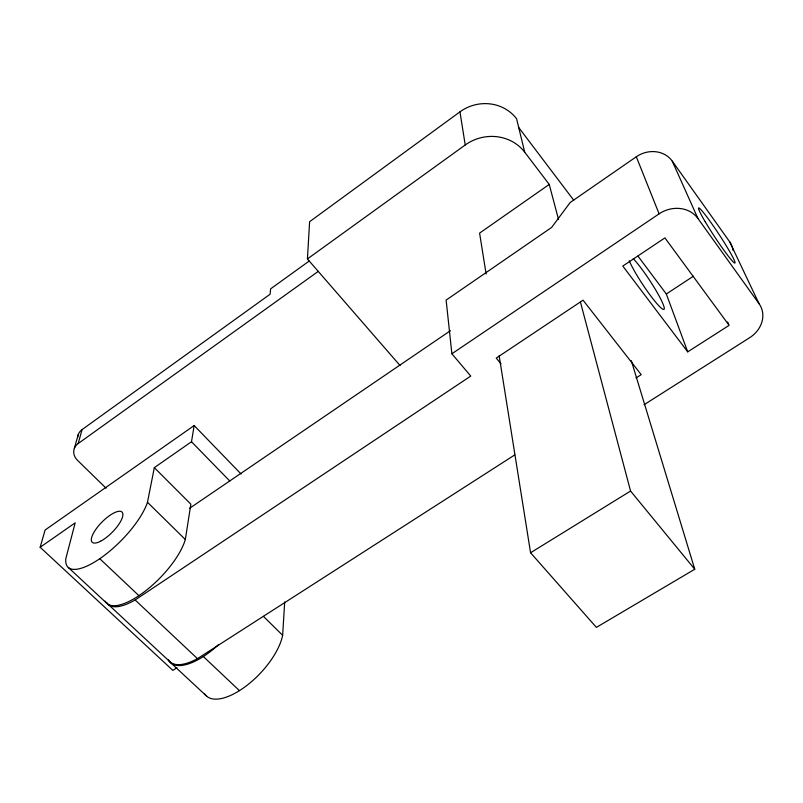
<?xml version="1.0" encoding="UTF-8"?>
<svg xmlns="http://www.w3.org/2000/svg" width="803" height="803" viewBox="0 0 803 803"><rect width="100%" height="100%" fill="white"/><g stroke="black" fill="none" stroke-linecap="round" stroke-linejoin="round"><path stroke-width="1.2" d="M400.004 365.485L307.419 258.927L309.617 221.698L459.958 111.848A40.501 38.142 -19.4 0 1 516.61 118.804L524.71 152.189L549.232 184.429L558.557 219.57M204.484 693.531A53.028 23.488 -46.4 0 0 245.618 686.404A53.028 23.488 -46.4 0 0 282.646 635.303L284.694 601.989M105.223 601.176A55.126 20.376 -45.6 0 0 145.213 591.138A55.126 20.376 -45.6 0 0 185.332 539.516L190.853 504.184L154.327 467.647L191.495 441.74L194.165 425.55L241.071 474.001M177.001 667.684L172.836 670.375L40.15 547.265L75.191 522.833L65.846 558.567A55.949 19.091 -45.3 0 0 100.164 558.436A55.949 19.091 -45.3 0 0 147.481 502.266L154.327 467.647M106.076 488.174L77.52 460.35A14.233 11.814 13.7 0 1 78.172 443.547L82.077 429.595L270.079 294.239L270.621 288.859L309.165 261.065M74.308 448.516L78.252 434.523M40.15 547.265L45.109 530.01L194.165 425.55M307.419 258.927L465.228 144.982A42.489 39.588 -17.2 0 1 524.71 152.189M78.172 443.547L318.389 271.294M549.232 184.429L479.592 233.111L486.116 273.994M644.076 404.712L749.55 337.772A27.804 23.578 -23.5 0 0 759.066 303.725L729.686 241.813L672.262 161.132A26.479 23.729 -28.4 0 0 636.317 156.766L570.17 202.507L551.631 227.43L446.127 300.101L451.888 353.772L470.749 376.075L135.125 599.971A55.126 20.426 -45.6 0 1 106.769 602.601M189.598 508.299L450.463 330.675M451.888 353.772L659.102 213.849A28.587 25.144 -25.5 0 1 697.917 218.456L759.066 303.725M687.719 351.855L622.797 266.064L664.914 237.889L729.114 325.356L687.719 351.855L666.319 293.988L693.39 276.222M168.279 659.825A53.821 22.384 -46.1 0 0 197.448 658.651L514.693 454.96M635.986 378.002L641.206 374.66L583.048 300.181L496.254 358.098L501.002 363.819M631.319 360.657L694.756 569.247L596.388 627.384L530.572 552.755L630.566 491.045L580.418 301.988M108.726 604.84L170.447 662.254M68.335 567.51L107.05 603.525M170.858 662.876L206.662 696.171M135.125 599.971L197.448 658.651M99.773 558.707L138.909 595.675M203.33 656.533L239.445 690.64M147.481 502.266L185.332 539.516M263.414 616.373L282.646 635.303M191.495 441.74L229.829 481.057M630.566 491.045L694.756 569.247M518.728 127.516L573.754 200.258M637.923 256.057L666.319 293.988M672.262 161.132L697.917 218.456M727.659 321.953L728.632 324.221M636.317 156.766L659.102 213.849M499.155 355.759L530.572 552.755M459.958 111.848L465.228 144.982M77.66 437.525A14.032 11.714 13.9 0 1 82.077 429.595M218.747 644.478A53.781 22.404 -46.1 0 1 168.801 660.337M729.686 241.813A25.796 22.374 -25.6 0 1 733.129 250.506M633.256 258.676A32.481 4.045 56.6 0 1 660.588 298.766A32.481 4.045 56.6 0 1 655.138 301.547A32.481 4.045 56.6 0 1 629.231 260.734M100.626 541.212A21.219 7.237 -45.3 0 0 122.819 513.659A21.219 7.237 -45.3 0 0 97.876 526.648A21.219 7.237 -45.3 0 0 100.626 541.212M705.255 221.809A33.003 2.479 56.6 0 0 734.845 263.053A33.003 2.479 56.6 0 0 710.233 221.568A33.003 2.479 56.6 0 0 705.255 221.809"/></g></svg>
